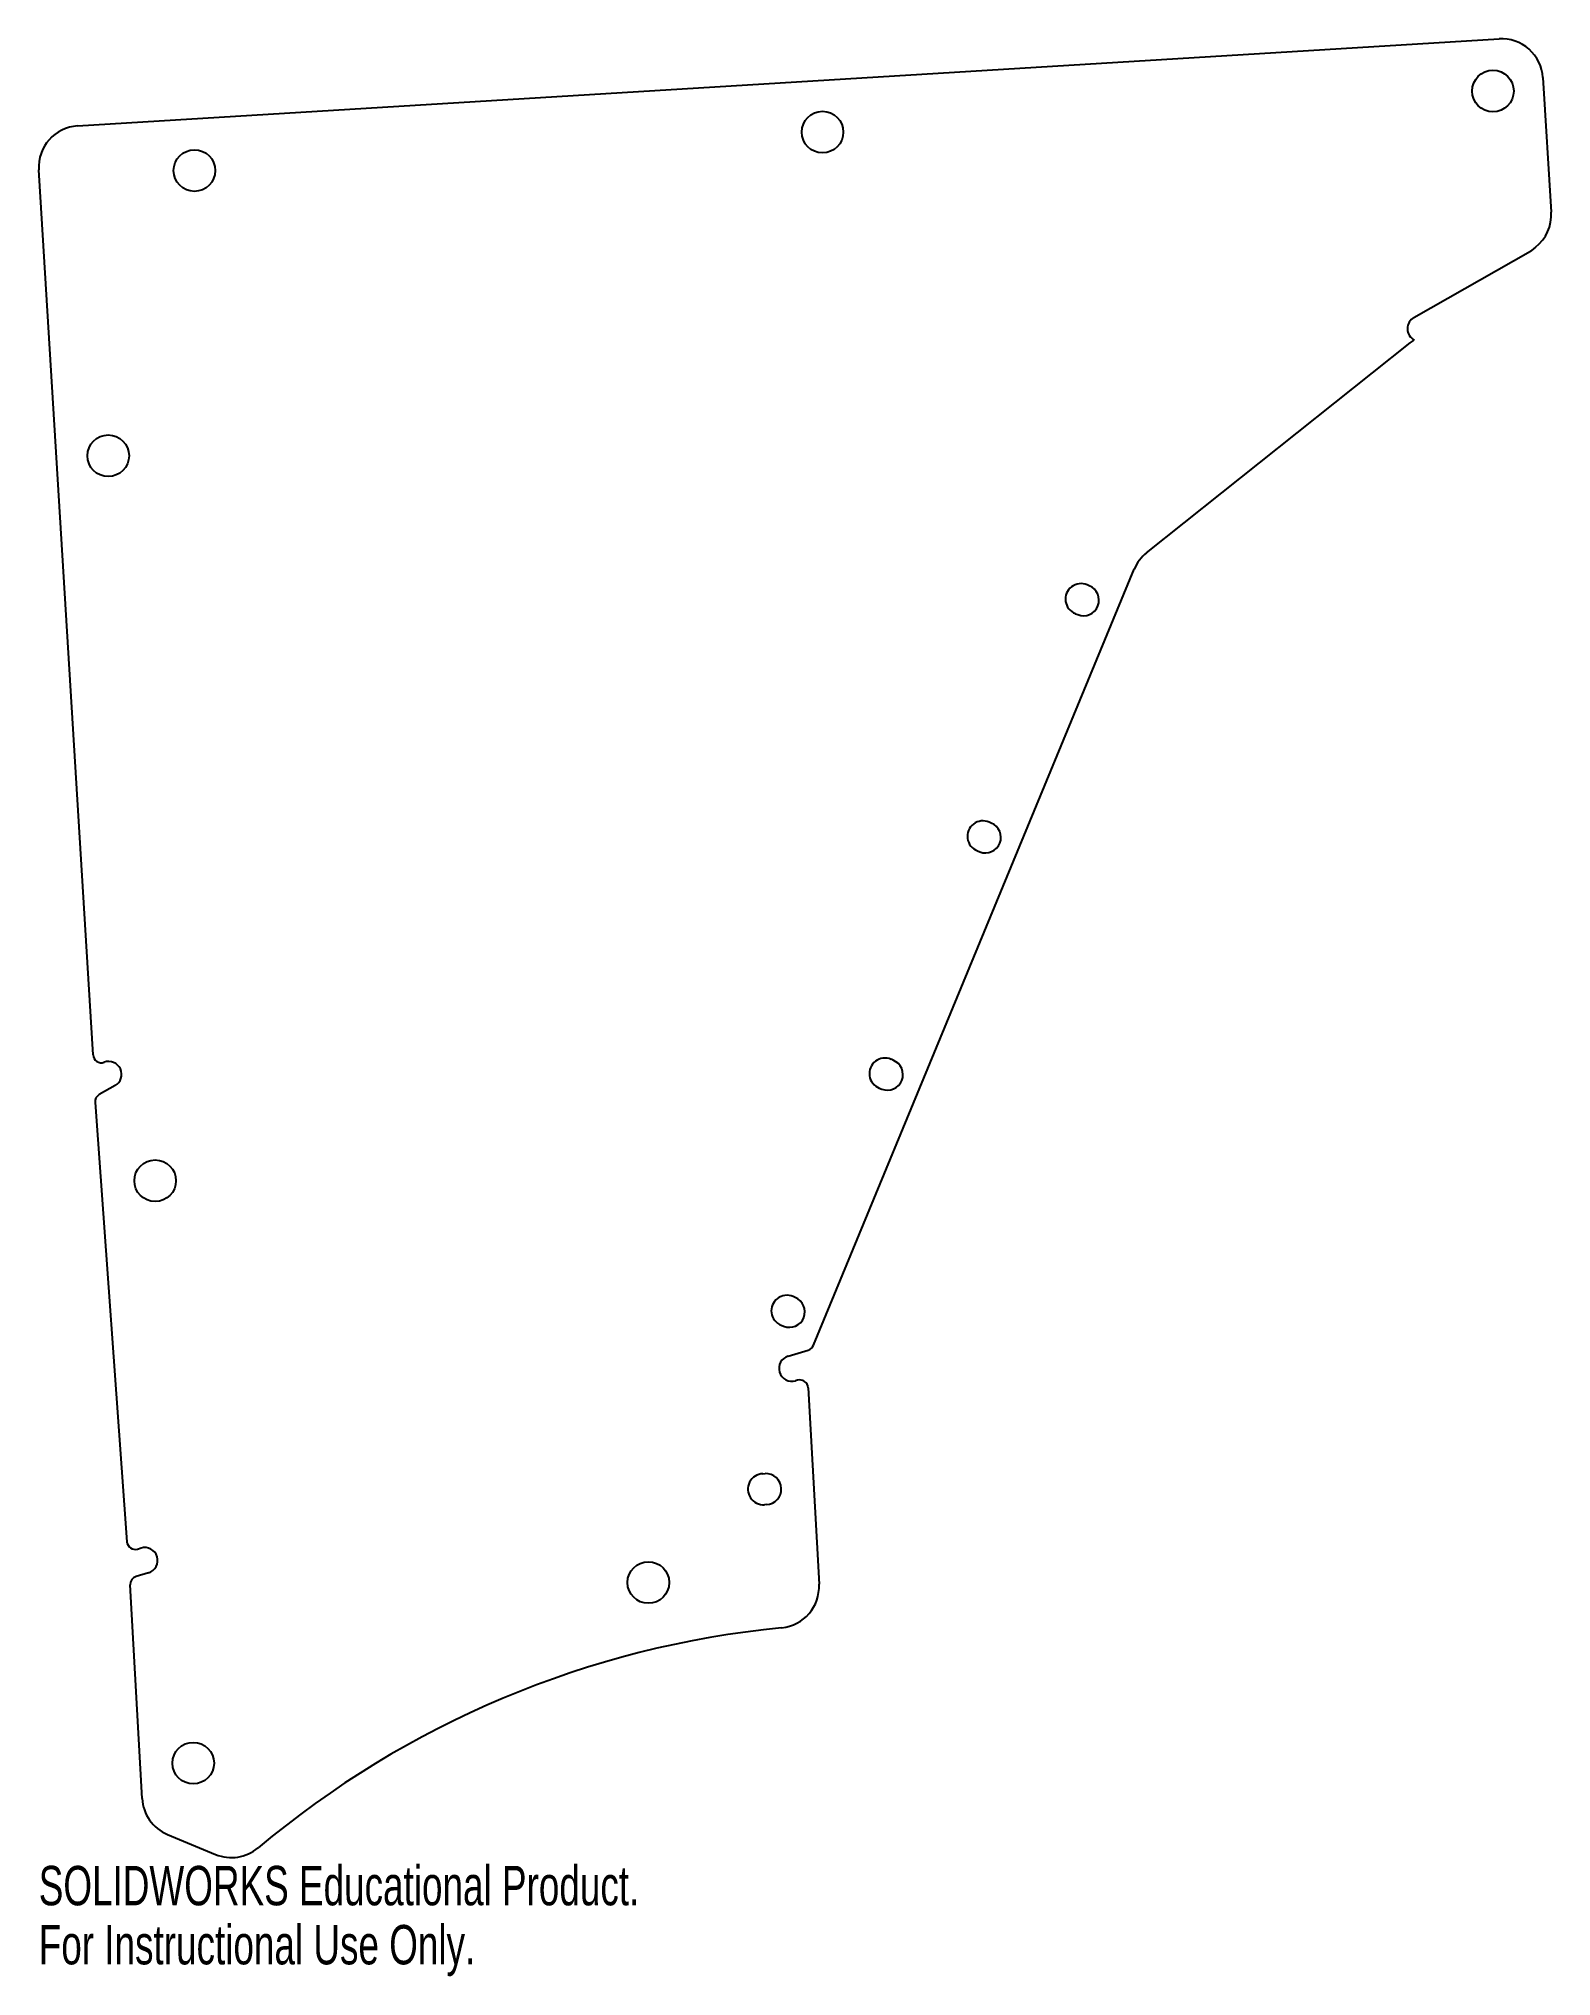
# Model space of a CAD drawing. Header units: inches. Extents: x -9.15 to -1.84, y -8.25 to 1.11.
import ezdxf

# ---------------------------------------------------------------- set-up
doc = ezdxf.new("R2010")
doc.units = ezdxf.units.IN
doc.header["$MEASUREMENT"] = 0
doc.styles.add('SLDTEXTSTYLE0', font='TXT', dxfattribs={"width": 0.7})

msp = doc.modelspace()

# ---------------------------------------------------------------- linework, layer by layer
at = {"color": 7, "linetype": 'Continuous', "lineweight": 25}
for p, q in [((-8.9597, 0.6858), (-2.0937, 1.1064)), ((-1.8819, 0.919), (-1.842, 0.2684)), ((-8.8852, -3.8032), (-9.1471, 0.474)), ((-1.9178, 0.0991), (-1.9374, 0.0836)), ((-2.5046, -0.2395), (-1.9424, 0.0802)), ((-3.7963, -1.377), (-2.5223, -0.363)), ((-2.5223, -0.363), (-2.5035, -0.3488)), ((-5.4051, -5.206), (-3.8556, -1.456)), ((-4.0731, -1.5364), (-4.0834, -1.5322)), ((-4.1402, -1.671), (-4.1289, -1.6757)), ((-4.5466, -2.6824), (-4.5569, -2.6782)), ((-4.6137, -2.817), (-4.6024, -2.8217)), ((-5.0202, -3.8285), (-5.0304, -3.8242)), ((-8.7791, -3.9513), (-8.8555, -3.9948)), ((-5.0873, -3.963), (-5.0759, -3.9677)), ((-8.8757, -4.0324), (-8.7215, -6.1548)), ((-5.4937, -4.9745), (-5.5039, -4.9703)), ((-5.5608, -5.1091), (-5.5495, -5.1137)), ((-5.527, -5.2577), (-5.4307, -5.2291)), ((-5.4824, -5.3748), (-5.4915, -5.3775)), ((-5.4311, -5.4109), (-5.3786, -6.3607)), ((-5.6495, -5.8262), (-5.6391, -5.8256)), ((-5.6325, -5.9755), (-5.6412, -5.976)), ((-8.6703, -6.1902), (-8.6534, -6.1852)), ((-8.6485, -7.3957), (-8.7055, -6.3632)), ((-8.6179, -6.3051), (-8.677, -6.3226)), ((-8.5255, -7.5693), (-8.2936, -7.6657))]:
    msp.add_line(p, q, dxfattribs=at)
for centre in [(-2.1233, 0.8541), (-5.3617, 0.6557), (-8.3955, 0.4699), (-8.812, -0.9081), (-8.5852, -4.4108), (-6.2028, -6.352), (-8.4014, -7.2247)]:
    msp.add_circle(centre, 0.1005, dxfattribs=at)
for centre, radius, start, end in [((-2.0815, 0.9067), 0.2, 3.50497, 93.50497), ((-8.9475, 0.4862), 0.2, 93.50497, 183.50497), ((-2.0416, 0.2561), 0.2, 308.26623, 3.50497), ((-1.9622, 0.115), 0.04, 299.62501, 308.26623), ((-2.4737, -0.2938), 0.0625, 119.62501, 241.59817), ((-8.8452, -3.8007), 0.04, 183.50497, 290.08775), ((-8.81, -3.897), 0.0625, 299.62501, 110.08775), ((-8.8358, -4.0295), 0.04, 119.62501, 184.15341), ((-5.442, -5.1907), 0.04, 286.52538, 337.55027), ((-5.5093, -5.3176), 0.0625, 106.52538, 286.52538), ((-5.471, -5.4131), 0.04, 3.16397, 106.52538), ((-8.6816, -6.1519), 0.04, 184.15341, 286.52538), ((-8.6357, -6.2452), 0.0625, 286.52538, 106.52538), ((-8.6656, -6.361), 0.04, 106.52538, 183.16397)]:
    msp.add_arc(centre, radius, start, end, dxfattribs=at)
for centre, major_axis, ratio, start_param, end_param in [((-3.6696, -1.539), (0.1018, -0.179), 0.971526, 3.29241, 3.789559), ((-4.1129, -1.6011), (-0.0698, 0.0288), 0.993203, 4.699214, 7.873189), ((-4.1016, -1.6058), (-0.0698, 0.0288), 0.993203, 1.590008, 4.714744), ((-4.5864, -2.7471), (-0.0698, 0.0288), 0.993203, 4.699214, 7.873189), ((-4.5751, -2.7518), (-0.0698, 0.0288), 0.993203, 1.590008, 4.714744), ((-5.06, -3.8932), (-0.0698, 0.0288), 0.993203, 4.699214, 7.873189), ((-5.0486, -3.8979), (-0.0698, 0.0288), 0.993203, 1.590008, 4.714744), ((-5.5335, -5.0392), (-0.0698, 0.0288), 0.993203, 4.699214, 7.873189), ((-5.5222, -5.0439), (-0.0698, 0.0288), 0.993203, 1.590008, 4.714744), ((-5.6466, -5.9011), (-0.0753, -0.0042), 0.995027, 4.696197, 7.870173), ((-5.6361, -5.9006), (-0.0753, -0.0042), 0.995027, 1.564112, 4.696197), ((-5.5786, -6.3718), (-0.2, -0.0111), 0.998476, 1.612397, 3.141593), ((-5.1134, -11.1583), (-4.609, -0.2548), 0.998476, 4.753989, 5.357383), ((-8.4485, -7.3846), (0.2, 0.0111), 0.998476, 3.141593, 4.262624), ((-8.2166, -7.481), (-0.2, -0.0111), 0.998476, 1.121032, 2.21579)]:
    msp.add_ellipse(centre, major_axis=major_axis, ratio=ratio, start_param=start_param, end_param=end_param, dxfattribs=at)

# ---------------------------------------------------------------- texts
at = {"color": 7, "linetype": 'Continuous', "char_height": 0.1903, "attachment_point": 1, "style": 'SLDTEXTSTYLE0'}
for s, insert in [('SOLIDWORKS Educational Product.', (-9.1475, -7.7212)), ('For Instructional Use Only.', (-9.1475, -8.0066))]:
    msp.add_mtext(s, dxfattribs=dict(at, insert=insert))

doc.saveas('drawing.dxf')
